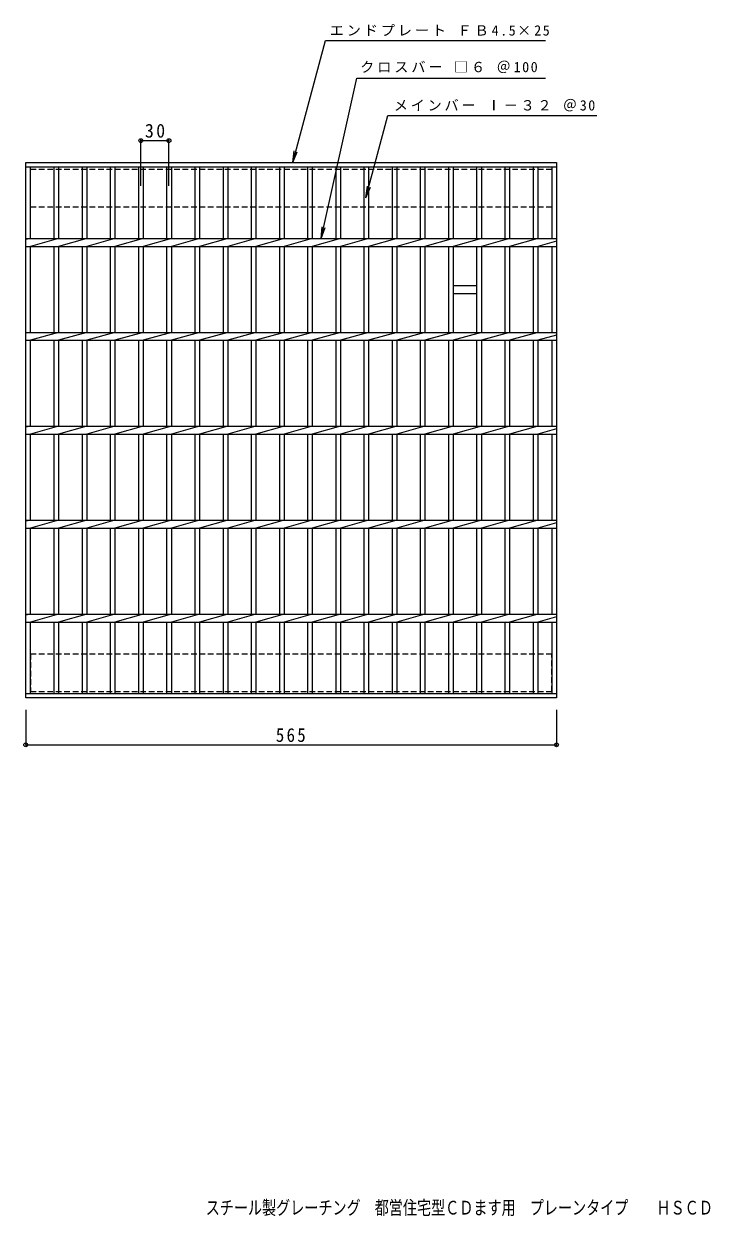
# Model space of a CAD drawing. Units: millimetres, scale not verified. Extents: x -625 to 832, y -677 to 593.
# Drawn here: x -625 to 104, y -677 to 593 of the extents above; entities that cross this region are included whole.
import ezdxf
from ezdxf.enums import TextEntityAlignment as Align

# ---------------------------------------------------------------- set-up
doc = ezdxf.new("R2010")
doc.units = ezdxf.units.MM
doc.header["$LTSCALE"] = 5
doc.header["$PDMODE"] = 32
doc.header["$PDSIZE"] = 4
doc.linetypes.add('DASHED1', pattern=[1.8, 1.2, -0.6])
for name, color, linetype, lineweight in [('1-1_1-1ﾚｲﾔ', 2, 'Continuous', 9), ('1-2_1-2ﾚｲﾔ', 3, 'Continuous', 9), ('1-4_1-4ﾚｲﾔ', 7, 'Continuous', 9), ('F-5_F-5ﾚｲﾔ', 2, 'Continuous', 9)]:
    doc.layers.add(name, color=color, linetype=linetype, lineweight=lineweight)
doc.styles.add('ＭＳ ゴシック', font='')
doc.styles.get('ＭＳ ゴシック').set_extended_font_data('MS Gothic')

msp = doc.modelspace()

# ---------------------------------------------------------------- linework, layer by layer
at = {"layer": '1-1_1-1ﾚｲﾔ', "linetype": 'DASHED1'}
for p, q in [((-62.838, 438.036), (-62.838, 398.036)), ((-617.838, 398.036), (-62.838, 398.036)), ((-617.838, -77.964), (-62.838, -77.964)), ((-62.838, -117.964), (-62.838, -79.203))]:
    msp.add_line(p, q, dxfattribs=at)
for points in [[(-617.838, 398.036), (-617.838, 438.036), (-62.838, 438.036)], [(-617.838, -77.964), (-617.838, -117.964), (-62.838, -117.964)]]:
    msp.add_lwpolyline(points, dxfattribs=at)
at = {"layer": '1-2_1-2ﾚｲﾔ'}
for p, q in [((-622.838, 445.036), (-57.838, 445.036)), ((-622.838, -124.964), (-622.838, 445.036)), ((-57.838, 445.036), (-57.838, -124.964)), ((-622.838, 440.537), (-57.838, 440.537)), ((-617.837, 364.276), (-617.837, 440.537)), ((-592.837, 440.537), (-592.837, 364.276)), ((-587.838, 440.537), (-587.838, 364.276)), ((-562.837, 440.537), (-562.837, 364.276)), ((-557.837, 440.537), (-557.837, 364.276)), ((-532.838, 440.537), (-532.838, 364.276)), ((-527.838, 440.537), (-527.838, 364.276)), ((-502.837, 440.537), (-502.837, 364.276)), ((-497.838, 440.537), (-497.838, 364.276)), ((-472.838, 440.537), (-472.838, 364.276)), ((-467.837, 440.537), (-467.837, 364.276)), ((-442.837, 440.537), (-442.837, 364.276)), ((-437.838, 440.537), (-437.838, 364.276)), ((-412.837, 440.537), (-412.837, 364.276)), ((-407.838, 440.537), (-407.838, 364.276)), ((-382.838, 440.537), (-382.838, 364.276)), ((-377.838, 440.537), (-377.838, 364.276)), ((-352.837, 440.537), (-352.837, 364.276)), ((-347.838, 440.537), (-347.838, 364.276)), ((-322.837, 440.537), (-322.837, 364.276)), ((-317.838, 440.537), (-317.838, 364.276)), ((-292.837, 440.537), (-292.837, 364.276)), ((-287.838, 440.537), (-287.838, 364.276)), ((-262.837, 440.537), (-262.837, 364.276)), ((-257.837, 440.537), (-257.837, 364.276)), ((-232.837, 440.537), (-232.837, 364.276)), ((-227.837, 440.537), (-227.837, 364.276)), ((-202.837, 440.537), (-202.837, 364.276)), ((-197.837, 440.537), (-197.837, 364.276)), ((-172.837, 440.537), (-172.837, 364.276)), ((-167.837, 440.537), (-167.837, 364.276)), ((-142.837, 440.537), (-142.837, 364.276)), ((-137.837, 440.537), (-137.837, 364.276)), ((-112.837, 440.537), (-112.837, 364.276)), ((-107.837, 440.537), (-107.837, 364.276)), ((-82.837, 440.537), (-82.837, 364.276)), ((-77.837, 440.537), (-77.837, 364.276)), ((-62.838, 440.537), (-62.838, 364.276)), ((-617.837, 364.276), (-622.838, 363.276)), ((-622.838, 364.276), (-57.838, 364.276)), ((-622.838, 355.797), (-57.838, 355.797)), ((-587.838, 364.276), (-617.837, 355.797)), ((-617.837, 264.277), (-617.837, 355.797)), ((-592.837, 355.797), (-592.837, 264.277)), ((-557.837, 364.276), (-587.838, 355.797)), ((-587.838, 355.797), (-587.838, 264.277)), ((-562.837, 355.797), (-562.837, 264.277)), ((-527.838, 364.276), (-557.837, 355.797)), ((-557.837, 355.797), (-557.837, 264.277)), ((-532.838, 355.797), (-532.838, 264.277)), ((-497.838, 364.276), (-527.838, 355.797)), ((-527.838, 355.797), (-527.838, 264.277)), ((-502.837, 355.797), (-502.837, 264.277)), ((-467.837, 364.276), (-497.838, 355.797)), ((-497.838, 355.797), (-497.838, 264.277)), ((-472.838, 355.797), (-472.838, 264.277)), ((-437.838, 364.276), (-467.837, 355.797)), ((-467.837, 355.797), (-467.837, 264.277)), ((-442.837, 355.797), (-442.837, 264.277)), ((-407.837, 364.276), (-437.838, 355.797)), ((-437.838, 355.797), (-437.838, 264.277)), ((-412.837, 355.797), (-412.837, 264.277)), ((-377.837, 364.276), (-407.838, 355.797)), ((-407.838, 355.797), (-407.838, 264.277)), ((-382.838, 355.797), (-382.838, 264.277)), ((-347.838, 364.276), (-377.838, 355.797)), ((-377.838, 355.797), (-377.838, 264.277)), ((-352.837, 355.797), (-352.837, 264.277)), ((-317.838, 364.276), (-347.838, 355.797)), ((-347.838, 355.797), (-347.838, 264.277)), ((-322.837, 355.797), (-322.837, 264.277)), ((-287.837, 364.276), (-317.838, 355.797)), ((-317.838, 355.797), (-317.838, 264.277)), ((-292.837, 355.797), (-292.837, 264.277)), ((-257.837, 364.276), (-287.838, 355.797)), ((-287.838, 355.797), (-287.838, 264.277)), ((-262.837, 355.797), (-262.837, 264.277)), ((-227.837, 364.276), (-257.837, 355.797)), ((-257.837, 355.797), (-257.837, 264.277)), ((-232.837, 355.797), (-232.837, 264.277)), ((-197.837, 364.276), (-227.837, 355.797)), ((-227.837, 355.797), (-227.837, 264.277)), ((-202.837, 355.797), (-202.837, 264.277)), ((-167.837, 364.276), (-197.837, 355.797)), ((-197.837, 355.797), (-197.837, 264.277)), ((-172.837, 355.797), (-172.837, 264.277)), ((-137.837, 364.276), (-167.837, 355.797)), ((-167.837, 355.797), (-167.837, 264.277)), ((-142.837, 355.797), (-142.837, 264.277)), ((-107.837, 364.276), (-137.837, 355.797)), ((-137.837, 355.797), (-137.837, 264.277)), ((-112.837, 355.797), (-112.837, 264.277)), ((-77.837, 364.276), (-107.837, 355.797)), ((-107.837, 355.797), (-107.837, 264.277)), ((-82.837, 355.797), (-82.837, 264.277)), ((-57.838, 361.449), (-77.837, 355.797)), ((-77.837, 355.797), (-77.837, 264.277)), ((-62.838, 355.797), (-62.838, 264.277)), ((-167.837, 314.276), (-142.837, 314.276)), ((-167.837, 305.797), (-142.837, 305.797)), ((-617.837, 264.276), (-622.838, 263.276)), ((-622.838, 264.276), (-57.838, 264.276)), ((-622.838, 255.797), (-57.838, 255.797)), ((-587.838, 264.276), (-617.837, 255.797)), ((-617.837, 164.276), (-617.837, 255.797)), ((-592.837, 255.797), (-592.837, 164.276)), ((-557.837, 264.276), (-587.838, 255.797)), ((-587.838, 255.797), (-587.838, 164.276)), ((-562.837, 255.797), (-562.837, 164.276)), ((-527.838, 264.276), (-557.837, 255.797)), ((-557.837, 255.797), (-557.837, 164.276)), ((-532.838, 255.797), (-532.838, 164.276)), ((-497.838, 264.276), (-527.838, 255.797)), ((-527.838, 255.797), (-527.838, 164.276)), ((-502.837, 255.797), (-502.837, 164.276)), ((-467.837, 264.276), (-497.838, 255.797)), ((-497.838, 255.797), (-497.838, 164.276)), ((-472.838, 255.797), (-472.838, 164.276)), ((-437.838, 264.276), (-467.837, 255.797)), ((-467.837, 255.797), (-467.837, 164.276)), ((-442.837, 255.797), (-442.837, 164.276)), ((-407.837, 264.276), (-437.838, 255.797)), ((-437.838, 255.797), (-437.838, 164.276)), ((-412.837, 255.797), (-412.837, 164.276)), ((-377.837, 264.276), (-407.838, 255.797)), ((-407.838, 255.797), (-407.838, 164.276)), ((-382.838, 255.797), (-382.838, 164.276)), ((-347.838, 264.276), (-377.838, 255.797)), ((-377.838, 255.797), (-377.838, 164.276)), ((-352.837, 255.797), (-352.837, 164.276)), ((-317.838, 264.276), (-347.838, 255.797)), ((-347.838, 255.797), (-347.838, 164.276)), ((-322.837, 255.797), (-322.837, 164.276)), ((-287.837, 264.276), (-317.838, 255.797)), ((-317.838, 255.797), (-317.838, 164.276)), ((-292.837, 255.797), (-292.837, 164.276)), ((-257.837, 264.276), (-287.838, 255.797)), ((-287.838, 255.797), (-287.838, 164.276)), ((-262.837, 255.797), (-262.837, 164.276)), ((-227.837, 264.276), (-257.837, 255.797)), ((-257.837, 255.797), (-257.837, 164.276)), ((-232.837, 255.797), (-232.837, 164.276)), ((-197.837, 264.276), (-227.837, 255.797)), ((-227.837, 255.797), (-227.837, 164.276)), ((-202.837, 255.797), (-202.837, 164.276)), ((-167.837, 264.276), (-197.837, 255.797)), ((-197.837, 255.797), (-197.837, 164.276)), ((-172.837, 255.797), (-172.837, 164.276)), ((-137.837, 264.276), (-167.837, 255.797)), ((-167.837, 255.797), (-167.837, 164.276)), ((-142.837, 255.797), (-142.837, 164.276)), ((-107.837, 264.276), (-137.837, 255.797)), ((-137.837, 255.797), (-137.837, 164.276)), ((-112.837, 255.797), (-112.837, 164.276)), ((-77.837, 264.276), (-107.837, 255.797)), ((-107.837, 255.797), (-107.837, 164.276)), ((-82.837, 255.797), (-82.837, 164.276)), ((-57.838, 261.45), (-77.837, 255.797)), ((-77.837, 255.797), (-77.837, 164.276)), ((-62.838, 255.797), (-62.838, 164.276)), ((-617.837, 164.276), (-622.838, 163.276)), ((-622.838, 164.276), (-57.838, 164.276)), ((-622.838, 155.797), (-57.838, 155.797)), ((-587.838, 164.276), (-617.837, 155.797)), ((-617.837, 64.276), (-617.837, 155.797)), ((-592.837, 155.797), (-592.837, 64.276)), ((-557.837, 164.276), (-587.838, 155.797)), ((-587.838, 155.797), (-587.838, 64.276)), ((-562.837, 155.797), (-562.837, 64.276)), ((-527.838, 164.276), (-557.837, 155.797)), ((-557.837, 155.797), (-557.837, 64.276)), ((-532.838, 155.797), (-532.838, 64.276)), ((-497.838, 164.276), (-527.838, 155.797)), ((-527.838, 155.797), (-527.838, 64.276)), ((-502.837, 155.797), (-502.837, 64.276)), ((-467.837, 164.276), (-497.838, 155.797)), ((-497.838, 155.797), (-497.838, 64.276)), ((-472.838, 155.797), (-472.838, 64.276)), ((-437.838, 164.276), (-467.837, 155.797)), ((-467.837, 155.797), (-467.837, 64.276)), ((-442.837, 155.797), (-442.837, 64.276)), ((-407.837, 164.276), (-437.838, 155.797)), ((-437.838, 155.797), (-437.838, 64.276)), ((-412.837, 155.797), (-412.837, 64.276)), ((-377.837, 164.276), (-407.838, 155.797)), ((-407.838, 155.797), (-407.838, 64.276)), ((-382.838, 155.797), (-382.838, 64.276)), ((-347.838, 164.276), (-377.838, 155.797)), ((-377.838, 155.797), (-377.838, 64.276)), ((-352.837, 155.797), (-352.837, 64.276)), ((-317.838, 164.276), (-347.838, 155.797)), ((-347.838, 155.797), (-347.838, 64.276)), ((-322.837, 155.797), (-322.837, 64.276)), ((-287.837, 164.276), (-317.838, 155.797)), ((-317.838, 155.797), (-317.838, 64.276)), ((-292.837, 155.797), (-292.837, 64.276)), ((-257.837, 164.276), (-287.838, 155.797)), ((-287.838, 155.797), (-287.838, 64.276)), ((-262.837, 155.797), (-262.837, 64.276)), ((-227.837, 164.276), (-257.837, 155.797)), ((-257.837, 155.797), (-257.837, 64.276)), ((-232.837, 155.797), (-232.837, 64.276)), ((-197.837, 164.276), (-227.837, 155.797)), ((-227.837, 155.797), (-227.837, 64.276)), ((-202.837, 155.797), (-202.837, 64.276)), ((-167.837, 164.276), (-197.837, 155.797)), ((-197.837, 155.797), (-197.837, 64.276)), ((-172.837, 155.797), (-172.837, 64.276)), ((-137.837, 164.276), (-167.837, 155.797)), ((-167.837, 155.797), (-167.837, 64.276)), ((-142.837, 155.797), (-142.837, 64.276)), ((-107.837, 164.276), (-137.837, 155.797)), ((-137.837, 155.797), (-137.837, 64.276)), ((-112.837, 155.797), (-112.837, 64.276)), ((-77.837, 164.276), (-107.837, 155.797)), ((-107.837, 155.797), (-107.837, 64.276)), ((-82.837, 155.797), (-82.837, 64.276)), ((-57.838, 161.45), (-77.837, 155.797)), ((-77.837, 155.797), (-77.837, 64.276)), ((-62.838, 155.797), (-62.838, 64.276)), ((-617.837, 64.276), (-622.838, 63.276)), ((-622.838, 64.276), (-57.838, 64.276)), ((-587.838, 64.276), (-617.837, 55.797)), ((-557.837, 64.276), (-587.838, 55.797)), ((-527.838, 64.276), (-557.837, 55.797)), ((-497.838, 64.276), (-527.838, 55.797)), ((-467.837, 64.276), (-497.838, 55.797)), ((-437.838, 64.276), (-467.837, 55.797)), ((-407.837, 64.276), (-437.838, 55.797)), ((-377.837, 64.276), (-407.838, 55.797)), ((-347.838, 64.276), (-377.838, 55.797)), ((-317.838, 64.276), (-347.838, 55.797)), ((-287.837, 64.276), (-317.838, 55.797)), ((-257.837, 64.276), (-287.838, 55.797)), ((-227.837, 64.276), (-257.837, 55.797)), ((-197.837, 64.276), (-227.837, 55.797)), ((-167.837, 64.276), (-197.837, 55.797)), ((-137.837, 64.276), (-167.837, 55.797)), ((-107.837, 64.276), (-137.837, 55.797)), ((-77.837, 64.276), (-107.837, 55.797)), ((-622.838, 55.797), (-57.838, 55.797)), ((-617.837, -35.724), (-617.837, 55.797)), ((-592.837, 55.797), (-592.837, -35.724)), ((-587.838, 55.797), (-587.838, -35.724)), ((-562.837, 55.797), (-562.837, -35.724)), ((-557.837, 55.797), (-557.837, -35.724)), ((-532.838, 55.797), (-532.838, -35.724)), ((-527.838, 55.797), (-527.838, -35.724)), ((-502.837, 55.797), (-502.837, -35.724)), ((-497.838, 55.797), (-497.838, -35.724)), ((-472.838, 55.797), (-472.838, -35.724)), ((-467.837, 55.797), (-467.837, -35.724)), ((-442.837, 55.797), (-442.837, -35.724)), ((-437.838, 55.797), (-437.838, -35.724)), ((-412.837, 55.797), (-412.837, -35.724)), ((-407.838, 55.797), (-407.838, -35.724)), ((-382.838, 55.797), (-382.838, -35.724)), ((-377.838, 55.797), (-377.838, -35.724)), ((-352.837, 55.797), (-352.837, -35.724)), ((-347.838, 55.797), (-347.838, -35.724)), ((-322.837, 55.797), (-322.837, -35.724)), ((-317.838, 55.797), (-317.838, -35.724)), ((-292.837, 55.797), (-292.837, -35.724)), ((-287.838, 55.797), (-287.838, -35.724)), ((-262.837, 55.797), (-262.837, -35.724)), ((-257.837, 55.797), (-257.837, -35.724)), ((-232.837, 55.797), (-232.837, -35.724)), ((-227.837, 55.797), (-227.837, -35.724)), ((-202.837, 55.797), (-202.837, -35.724)), ((-197.837, 55.797), (-197.837, -35.724)), ((-172.837, 55.797), (-172.837, -35.724)), ((-167.837, 55.797), (-167.837, -35.724)), ((-142.837, 55.797), (-142.837, -35.724)), ((-137.837, 55.797), (-137.837, -35.724)), ((-112.837, 55.797), (-112.837, -35.724)), ((-107.837, 55.797), (-107.837, -35.724)), ((-82.837, 55.797), (-82.837, -35.724)), ((-57.838, 61.449), (-77.837, 55.797)), ((-77.837, 55.797), (-77.837, -35.724)), ((-62.838, 55.797), (-62.838, -35.724)), ((-617.837, -35.724), (-622.838, -36.724)), ((-622.838, -35.724), (-57.838, -35.724)), ((-587.838, -35.724), (-617.837, -44.203)), ((-557.837, -35.724), (-587.838, -44.203)), ((-527.838, -35.724), (-557.837, -44.203)), ((-497.838, -35.724), (-527.838, -44.203)), ((-467.837, -35.724), (-497.838, -44.203)), ((-437.838, -35.724), (-467.837, -44.203)), ((-407.837, -35.724), (-437.838, -44.203)), ((-377.837, -35.724), (-407.838, -44.203)), ((-347.838, -35.724), (-377.838, -44.203)), ((-317.838, -35.724), (-347.838, -44.203)), ((-287.837, -35.724), (-317.838, -44.203)), ((-257.837, -35.724), (-287.838, -44.203)), ((-227.837, -35.724), (-257.837, -44.203)), ((-197.837, -35.724), (-227.837, -44.203)), ((-167.837, -35.724), (-197.837, -44.203)), ((-137.837, -35.724), (-167.837, -44.203)), ((-107.837, -35.724), (-137.837, -44.203)), ((-77.837, -35.724), (-107.837, -44.203)), ((-622.838, -44.203), (-57.838, -44.203)), ((-617.837, -120.464), (-617.837, -44.203)), ((-592.837, -44.203), (-592.837, -120.464)), ((-587.838, -44.203), (-587.838, -120.464)), ((-562.837, -44.203), (-562.837, -120.464)), ((-557.837, -44.203), (-557.837, -120.464)), ((-532.838, -44.203), (-532.838, -120.464)), ((-527.838, -44.203), (-527.838, -120.464)), ((-502.837, -44.203), (-502.837, -120.464)), ((-497.838, -44.203), (-497.838, -120.464)), ((-472.838, -44.203), (-472.838, -120.464)), ((-467.837, -44.203), (-467.837, -120.464)), ((-442.837, -44.203), (-442.837, -120.464)), ((-437.838, -44.203), (-437.838, -120.464)), ((-412.837, -44.203), (-412.837, -120.464)), ((-407.838, -44.203), (-407.838, -120.464)), ((-382.838, -44.203), (-382.838, -120.464)), ((-377.838, -44.203), (-377.838, -120.464)), ((-352.837, -44.203), (-352.837, -120.464)), ((-347.838, -44.203), (-347.838, -120.464)), ((-322.837, -44.203), (-322.837, -120.464)), ((-317.838, -44.203), (-317.838, -120.464)), ((-292.837, -44.203), (-292.837, -120.464)), ((-287.838, -44.203), (-287.838, -120.464)), ((-262.837, -44.203), (-262.837, -120.464)), ((-257.837, -44.203), (-257.837, -120.464)), ((-232.837, -44.203), (-232.837, -120.464)), ((-227.837, -44.203), (-227.837, -120.464)), ((-202.837, -44.203), (-202.837, -120.464)), ((-197.837, -44.203), (-197.837, -120.464)), ((-172.837, -44.203), (-172.837, -120.464)), ((-167.837, -44.203), (-167.837, -120.464)), ((-142.837, -44.203), (-142.837, -120.464)), ((-137.837, -44.203), (-137.837, -120.464)), ((-112.837, -44.203), (-112.837, -120.464)), ((-107.837, -44.203), (-107.837, -120.464)), ((-82.837, -44.203), (-82.837, -120.464)), ((-57.838, -38.551), (-77.837, -44.203)), ((-77.837, -44.203), (-77.837, -120.464)), ((-62.838, -44.203), (-62.838, -120.464)), ((-57.838, -120.464), (-622.838, -120.464)), ((-57.838, -124.964), (-622.838, -124.964))]:
    msp.add_line(p, q, dxfattribs=at)
at = {"layer": '1-4_1-4ﾚｲﾔ'}
for p, q in [((-338.602, 445.036), (-303.769, 575.036)), ((-303.769, 575.036), (-69.535, 575.036)), ((-260.694, 407.406), (-237.214, 495.036)), ((-237.214, 495.036), (-15.001, 495.036)), ((-500.338, 420.177), (-500.338, 469.908)), ((-470.337, 420.177), (-470.337, 469.908)), ((-500.338, 468.408), (-470.337, 468.408)), ((-338.602, 445.036), (-336.97, 457.429)), ((-338.602, 445.036), (-333.818, 456.585)), ((-260.694, 407.406), (-259.063, 419.8)), ((-260.694, 407.406), (-255.911, 418.955)), ((-308.194, 364.276), (-307.114, 376.729)), ((-308.194, 364.276), (-303.928, 376.026)), ((-622.838, -137.463), (-622.838, -176.463)), ((-57.838, -137.463), (-57.838, -176.463)), ((-622.838, -174.963), (-57.838, -174.963))]:
    msp.add_line(p, q, dxfattribs=at)
msp.add_lwpolyline([(-308.194, 364.276), (-270.477, 535.037), (-69.535, 535.037)], dxfattribs=at)
for p in [(-500.338, 468.408), (-470.337, 468.408), (-622.838, -174.963), (-57.838, -174.963)]:
    msp.add_point(p, dxfattribs=at)

# ---------------------------------------------------------------- texts
at = {"layer": '1-4_1-4ﾚｲﾔ', "char_height": 11, "attachment_point": 7, "style": 'ＭＳ ゴシック'}
for s, insert in [('\\T1.21;エンドプレート\\~ＦＢ4.5×25', (-299.299, 579.614)), ('\\T1.21;クロスバー\\~□６\\~＠100', (-266.78, 540.232)), ('\\T1.2;メインバー\\~Ⅰ－３２\\~＠30', (-231.04, 499.457))]:
    msp.add_mtext(s, dxfattribs=dict(at, insert=insert))
at = {"layer": '1-4_1-4ﾚｲﾔ', "color": 2, "char_height": 14.66, "attachment_point": 7, "style": 'ＭＳ ゴシック'}
for s, insert in [('\\T1.27;\\W0.95;30', (-495.962, 471.408)), ('\\T1.27;\\W0.9;565', (-356.588, -171.963))]:
    msp.add_mtext(s, dxfattribs=dict(at, insert=insert))
at = {"layer": 'F-5_F-5ﾚｲﾔ', "style": 'ＭＳ ゴシック', "width": 0.75}
msp.add_text('スチール製グレーチング\u3000都営住宅型ＣＤます用\u3000プレーンタイプ\u3000\u3000ＨＳＣＤ\u3000５００', height=14.66, dxfattribs=at).set_placement((-431.25, -679.373), align=Align.BOTTOM_LEFT)

doc.saveas('drawing.dxf')
